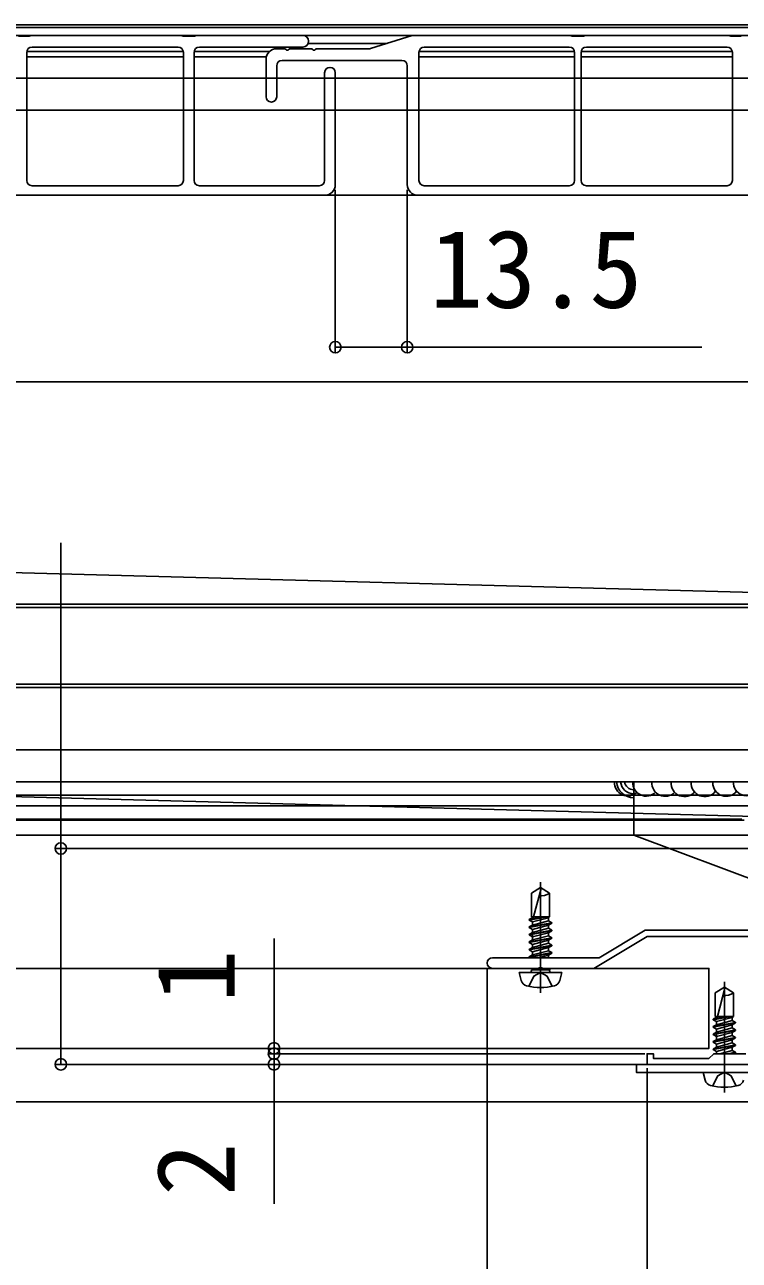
# Model space of a CAD drawing. Units: millimetres, scale not verified. Extents: x -875 to 875, y -1304 to 1296.
# Drawn here: x -82.3 to 51.8, y 216 to 447.8 of the extents above; entities that cross this region are included whole.
import ezdxf
from ezdxf.enums import TextEntityAlignment as Align

# ---------------------------------------------------------------- set-up
doc = ezdxf.new("R2010")
doc.units = ezdxf.units.MM
doc.header["$LTSCALE"] = 8
for name, color, linetype in [('0-3_YKK_11', 7, 'Continuous'), ('0-4_YKK_12', 2, 'Continuous'), ('0-5_YKK_13', 4, 'Continuous'), ('0-6_YKK_D', 6, 'Continuous')]:
    doc.layers.add(name, color=color, linetype=linetype)
doc.styles.add('ＭＳ ゴシック', font='')
doc.styles.get('ＭＳ ゴシック').set_extended_font_data('MS Gothic')

msp = doc.modelspace()

# ---------------------------------------------------------------- linework, layer by layer
at = {"layer": '0-3_YKK_11'}
for points in [[(68.3, 277.999), (34.168, 277.999), (25.501, 272.799), (5.5, 272.799)], [(5.5, 270.799), (14.042, 270.799), (14.225, 270.919), (14.775, 270.919), (14.958, 270.799), (24.5, 270.799), (34.5, 276.799), (63.4, 276.799)], [(53, 254.799), (47, 254.799), (46.1, 253.899), (35.7, 253.899), (35.7, 254.799), (34.5, 254.799), (34.5, 252.799), (64.5, 252.799)]]:
    msp.add_lwpolyline(points, dxfattribs=at)
for start, end in [(90.00001, 179.99999), (180.00001, 269.99999)]:
    msp.add_arc((5.5, 271.799), 1, start, end, dxfattribs=at)
at = {"layer": '0-4_YKK_12'}
for p, q in [((-463.031, 447.8), (192, 447.8)), ((-462, 447.3), (157, 447.3)), ((-462, 445.8), (157, 445.8)), ((-81.88, 442.8), (-52.52, 442.8)), ((-50.48, 442.8), (-36.323, 442.8)), ((-29.075, 444.3), (-14.3, 444.3)), ((-8.28, 442.8), (20.88, 442.8)), ((22.12, 442.8), (50.48, 442.8)), ((-81.9, 441.8), (-52.5, 441.8)), ((-50.5, 441.8), (-36.936, 441.8)), ((-8.3, 441.8), (20.9, 441.8)), ((22.1, 441.8), (50.5, 441.8)), ((192, 415.8), (-554, 415.8)), ((192, 380.8), (-554, 380.8)), ((-120.004, 324.1), (104.004, 324.1)), ((-120.004, 323.5), (104.004, 323.5)), ((-592.294, 301.3), (192, 301.3)), ((-568, 303.3), (192, 303.3)), ((-592.4, 298.6), (52.741, 298.6)), ((-615.5, 295.8), (67.7, 295.8)), ((-300.461, 295.8), (67.7, 295.799)), ((14.5, 266.199), (14.5, 286.999)), ((49, 247.499), (49, 268.299))]:
    msp.add_line(p, q, dxfattribs=at)
for points in [[(-292.505, 339.1), (105.553, 339.1), (192, 339.1)], [(-292.505, 338.5), (107.301, 338.5), (192, 338.5)]]:
    msp.add_lwpolyline(points, dxfattribs=at)
at = {"layer": '0-5_YKK_13'}
for p, q in [((-81.573, 445.65), (-83.427, 445.65)), ((-81.07, 445.779), (-81.43, 445.671)), ((-53.073, 445.8), (-80.927, 445.8)), ((-52.57, 445.671), (-52.93, 445.779)), ((-50.573, 445.65), (-52.427, 445.65)), ((-50.07, 445.779), (-50.43, 445.671)), ((-30.1, 445.8), (-49.927, 445.8)), ((-9.573, 445.777), (-17.427, 443.323)), ((19.927, 445.8), (-9.424, 445.8)), ((20.43, 445.671), (20.07, 445.779)), ((22.427, 445.65), (20.573, 445.65)), ((22.93, 445.779), (22.57, 445.671)), ((49.677, 445.8), (23.073, 445.8)), ((50.18, 445.671), (49.82, 445.779)), ((52.177, 445.65), (50.323, 445.65)), ((-53.5, 443.6), (-80.9, 443.6)), ((-49.5, 443.6), (-30.1, 443.6)), ((-33.52, 443.3), (-35, 443.3)), ((-28.52, 443.3), (-32.48, 443.3)), ((-17.576, 443.3), (-27.48, 443.3)), ((19.9, 443.6), (-7.3, 443.6)), ((49.5, 443.6), (23.1, 443.6)), ((-81.9, 442.6), (-81.9, 418.6)), ((-52.5, 418.6), (-52.5, 442.6)), ((-50.5, 418.6), (-50.5, 442.6)), ((-37, 441.3), (-37, 434.3)), ((-34, 441.1), (-11.5, 441.1)), ((-8.3, 442.6), (-8.3, 418.6)), ((20.9, 418.6), (20.9, 442.6)), ((22.1, 442.6), (22.1, 418.6)), ((50.5, 418.6), (50.5, 442.6)), ((-35, 434.3), (-35, 440.1)), ((-26, 438.8), (-26, 418.6)), ((-24, 417.8), (-24, 438.8)), ((-10.5, 440.1), (-10.5, 417.8)), ((-258, 431.801), (227.111, 431.801)), ((-80.9, 417.6), (-53.5, 417.6)), ((-27, 417.6), (-49.5, 417.6)), ((-7.3, 417.6), (19.9, 417.6)), ((23.1, 417.6), (49.5, 417.6)), ((-222.5, 415.8), (-26, 415.8)), ((-8.5, 415.8), (188, 415.8)), ((-481.187, 355.723), (75.399, 340.741)), ((-484.854, 313.807), (71.732, 298.825)), ((-258, 311.801), (212, 311.801)), ((212, 305.801), (-258, 305.801)), ((32, 305.801), (32, 295.801)), ((32, 295.801), (65.399, 283.276)), ((14.5, 285.999), (12.8, 284.937)), ((14.596, 285.772), (13.183, 280.499)), ((14.5, 285.999), (16.2, 284.937)), ((12.8, 280.499), (12.8, 284.937)), ((16.2, 280.499), (16.2, 284.937)), ((12.4, 279.87), (15.745, 280.499)), ((12.4, 279.97), (15.214, 280.499)), ((12.8, 280.499), (16.2, 280.499)), ((13.025, 280.499), (13.025, 280.33)), ((13.655, 280.499), (13.025, 280.33)), ((15.975, 280.299), (16.2, 280.499)), ((13.025, 280.33), (12.4, 279.97)), ((12.4, 279.97), (12.4, 279.87)), ((13.025, 279.509), (12.4, 279.87)), ((12.4, 278.57), (16.6, 279.36)), ((12.4, 278.47), (16.6, 279.26)), ((13.025, 278.93), (12.4, 278.57)), ((12.4, 278.57), (12.4, 278.47)), ((13.025, 278.109), (12.4, 278.47)), ((13.025, 279.509), (15.975, 280.299)), ((15.975, 279.721), (13.025, 278.93)), ((13.025, 279.509), (13.025, 278.93)), ((13.025, 278.109), (15.975, 278.899)), ((15.975, 278.321), (13.025, 277.53)), ((13.025, 278.109), (13.025, 276.13)), ((15.975, 280.299), (15.975, 279.721)), ((15.975, 278.899), (16.6, 279.26)), ((15.975, 278.899), (15.975, 278.321)), ((12.4, 277.17), (16.6, 277.96)), ((12.4, 277.07), (16.6, 277.86)), ((13.025, 277.53), (12.4, 277.17)), ((12.4, 277.17), (12.4, 277.07)), ((13.025, 276.709), (12.4, 277.07)), ((12.4, 275.77), (16.6, 276.56)), ((12.4, 275.67), (16.6, 276.46)), ((13.025, 276.709), (15.975, 277.499)), ((15.975, 276.921), (13.025, 276.13)), ((13.025, 275.309), (15.975, 276.099)), ((15.975, 277.499), (16.6, 277.86)), ((15.975, 277.499), (15.975, 276.921)), ((15.975, 276.921), (16.6, 276.56)), ((15.975, 276.099), (16.6, 276.46)), ((15.975, 276.099), (15.975, 275.521)), ((16.6, 276.56), (16.6, 276.46)), ((13.025, 275.309), (12.4, 275.67)), ((12.4, 274.37), (16.6, 275.16)), ((12.4, 274.27), (16.6, 275.06)), ((13.025, 274.73), (12.4, 274.37)), ((12.4, 274.37), (12.4, 274.27)), ((13.025, 273.909), (12.4, 274.27)), ((12.4, 272.97), (16.6, 273.76)), ((12.4, 272.87), (16.6, 273.66)), ((15.975, 275.521), (13.025, 274.73)), ((13.025, 275.309), (13.025, 274.73)), ((13.025, 273.909), (15.975, 274.699)), ((15.975, 274.121), (13.025, 273.33)), ((13.025, 273.909), (13.025, 273.33)), ((15.975, 275.521), (16.6, 275.16)), ((15.975, 274.699), (16.6, 275.06)), ((15.975, 274.699), (15.975, 274.121)), ((15.975, 274.121), (16.6, 273.76)), ((15.975, 273.299), (16.6, 273.66)), ((16.6, 275.16), (16.6, 275.06)), ((16.6, 273.76), (16.6, 273.66)), ((12.522, 272.799), (12.4, 272.87)), ((14.109, 272.799), (15.975, 273.299)), ((15.975, 273.299), (15.975, 272.799)), ((10.896, 268.52), (10.5, 269.999)), ((18.5, 269.999), (10.5, 269.999)), ((12.8, 270.399), (12.8, 270.499)), ((12.8, 270.499), (16.2, 270.499)), ((14.028, 270.799), (13.025, 270.53)), ((13.025, 270.799), (13.025, 270.499)), ((14.151, 270.499), (15.745, 270.799)), ((15.758, 269.363), (14.5, 270.032)), ((14.683, 270.499), (16.276, 270.799)), ((16.7, 267.432), (15.758, 269.363)), ((15.975, 270.499), (16.494, 270.799)), ((16.2, 270.399), (16.2, 270.499)), ((18.104, 268.52), (18.5, 269.999)), ((49, 267.299), (47.3, 266.237)), ((49.096, 267.072), (47.683, 261.799)), ((49, 267.299), (50.7, 266.237)), ((47.3, 261.799), (47.3, 266.237)), ((50.7, 261.799), (50.7, 266.237)), ((46.9, 261.17), (50.245, 261.799)), ((46.9, 261.27), (49.714, 261.799)), ((47.525, 261.63), (46.9, 261.27)), ((46.9, 261.27), (46.9, 261.17)), ((47.525, 260.809), (46.9, 261.17)), ((46.9, 259.87), (51.1, 260.66)), ((46.9, 259.77), (51.1, 260.56)), ((47.525, 260.23), (46.9, 259.87)), ((46.9, 259.87), (46.9, 259.77)), ((47.525, 259.409), (46.9, 259.77)), ((47.3, 261.799), (50.7, 261.799)), ((47.525, 261.799), (47.525, 261.63)), ((48.155, 261.799), (47.525, 261.63)), ((47.525, 260.809), (50.475, 261.599)), ((50.475, 261.021), (47.525, 260.23)), ((47.525, 260.809), (47.525, 260.23)), ((47.525, 259.409), (50.475, 260.199)), ((50.475, 259.621), (47.525, 258.83)), ((50.475, 261.599), (50.7, 261.799)), ((50.475, 261.599), (50.475, 261.021)), ((50.475, 260.199), (51.1, 260.56)), ((50.475, 260.199), (50.475, 259.621)), ((46.9, 258.47), (51.1, 259.26)), ((46.9, 258.37), (51.1, 259.16)), ((47.525, 258.83), (46.9, 258.47)), ((46.9, 258.47), (46.9, 258.37)), ((47.525, 258.009), (46.9, 258.37)), ((46.9, 257.07), (51.1, 257.86)), ((46.9, 256.97), (51.1, 257.76)), ((47.525, 259.409), (47.525, 257.43)), ((47.525, 258.009), (50.475, 258.799)), ((50.475, 258.221), (47.525, 257.43)), ((47.525, 256.609), (50.475, 257.399)), ((50.475, 258.799), (51.1, 259.16)), ((50.475, 258.799), (50.475, 258.221)), ((50.475, 258.221), (51.1, 257.86)), ((50.475, 257.399), (51.1, 257.76)), ((50.475, 257.399), (50.475, 256.821)), ((51.1, 257.86), (51.1, 257.76)), ((47.525, 256.609), (46.9, 256.97)), ((46.9, 255.67), (51.1, 256.46)), ((46.9, 255.57), (51.1, 256.36)), ((47.525, 256.03), (46.9, 255.67)), ((46.9, 255.67), (46.9, 255.57)), ((47.525, 255.209), (46.9, 255.57)), ((50.475, 256.821), (47.525, 256.03)), ((47.525, 256.609), (47.525, 256.03)), ((47.525, 255.209), (50.475, 255.999)), ((47.525, 255.209), (47.525, 254.799)), ((50.475, 255.421), (48.155, 254.799)), ((49.714, 254.799), (51.1, 255.06)), ((50.245, 254.799), (51.1, 254.96)), ((50.475, 256.821), (51.1, 256.46)), ((50.475, 255.999), (51.1, 256.36)), ((50.475, 255.999), (50.475, 255.421)), ((50.475, 255.421), (51.1, 255.06)), ((50.821, 254.799), (51.1, 254.96)), ((51.1, 256.46), (51.1, 256.36)), ((51.1, 255.06), (51.1, 254.96)), ((45.396, 249.82), (45, 251.299)), ((53, 251.299), (45, 251.299)), ((50.258, 250.663), (49, 251.332)), ((51.2, 248.732), (50.258, 250.663))]:
    msp.add_line(p, q, dxfattribs=at)
for points in [[(-258, 305.801), (-258, 437.801), (227.313, 437.801)], [(15.975, 279.721), (16.6, 279.36), (16.6, 279.26)], [(15.975, 278.321), (16.6, 277.96), (16.6, 277.86)], [(13.025, 276.13), (12.4, 275.77), (12.4, 275.67)], [(13.025, 273.33), (12.4, 272.97), (12.4, 272.87)], [(12.3, 267.432), (13.242, 269.363), (14.5, 270.032)], [(50.475, 261.021), (51.1, 260.66), (51.1, 260.56)], [(50.475, 259.621), (51.1, 259.26), (51.1, 259.16)], [(47.525, 257.43), (46.9, 257.07), (46.9, 256.97)], [(46.8, 248.732), (47.742, 250.663), (49, 251.332)]]:
    msp.add_lwpolyline(points, dxfattribs=at)
for points in [[(-588.9, 270.799), (46.1, 270.799), (46.1, 255.799), (-588.9, 255.799)], [(32.5, 252.799), (65.5, 252.799), (65.5, 251.299), (32.5, 251.299)]]:
    msp.add_lwpolyline(points, close=True, dxfattribs=at)
for centre, radius, start, end in [((-81.573, 446.15), 0.5, 270, 286.69924), ((-80.927, 445.3), 0.5, 90, 106.69924), ((-53.073, 445.3), 0.5, 73.30076, 90), ((-52.427, 446.15), 0.5, 253.30076, 270), ((-50.573, 446.15), 0.5, 270, 286.69924), ((-49.927, 445.3), 0.5, 90, 106.69924), ((-30.1, 444.7), 1.1, 270, 90), ((-9.424, 445.3), 0.5, 90, 107.35402), ((19.927, 445.3), 0.5, 73.30076, 90), ((20.573, 446.15), 0.5, 253.30076, 270), ((22.427, 446.15), 0.5, 270, 286.69924), ((23.073, 445.3), 0.5, 90, 106.69924), ((49.677, 445.3), 0.5, 73.30076, 90), ((50.323, 446.15), 0.5, 253.30076, 270), ((-80.9, 442.6), 1, 90, 180), ((-53.5, 442.6), 1, 0, 90), ((-49.5, 442.6), 1, 90, 180), ((-35, 441.3), 2, 90, 180), ((-33.52, 443), 0.3, 30, 90), ((-33, 443.3), 0.3, 210, 330), ((-32.48, 443), 0.3, 90, 150), ((-28.52, 443), 0.3, 30, 90), ((-28, 443.3), 0.3, 210, 330), ((-27.48, 443), 0.3, 90, 150), ((-17.576, 443.8), 0.5, 270, 287.35402), ((-7.3, 442.6), 1, 90, 180), ((19.9, 442.6), 1, 0, 90), ((23.1, 442.6), 1, 90, 180), ((49.5, 442.6), 1, 360, 90), ((-34, 440.1), 1, 90, 180), ((-11.5, 440.1), 1, 0, 90), ((-25, 438.8), 1, 0, 180), ((-36, 434.3), 1, 180, 0), ((-80.9, 418.6), 1, 180, 270), ((-53.5, 418.6), 1, 270, 0), ((-49.5, 418.6), 1, 180, 270), ((-27, 418.6), 1, 270, 0), ((-26, 417.8), 2, 270, 0), ((-8.5, 417.8), 2, 180, 270), ((-7.3, 418.6), 1, 180, 270), ((19.9, 418.6), 1, 270, 0), ((23.1, 418.6), 1, 180, 270), ((49.5, 418.6), 1, 270, 360), ((30.868, 305.648), 2.5, 177.57914, 313.01563), ((32, 306.05), 3.25, 184.40001, 270), ((32, 306.05), 2.5, 185.72391, 270), ((32, 306.05), 1.75, 188.19129, 270), ((34.313, 305.615), 2.5, 176.82308, 315.17091), ((37.89, 305.584), 2.5, 176.10031, 315.17091), ((41.498, 305.52), 2.5, 174.61888, 322.4818), ((45.288, 305.52), 2.5, 174.61888, 322.4818), ((49.332, 305.574), 2.5, 179.05635, 322.00236), ((53.17, 305.695), 2.5, 177.57914, 323.02359), ((14.403, 285.824), 0.2, 345, 58), ((14.66, 286.907), 2.5, 260.31336, 308.01351), ((12.4, 270.399), 0.4, 270, 0), ((16.6, 270.399), 0.4, 180, 270), ((12.249, 268.882), 1.4, 195, 255.67668), ((14.5, 277.699), 10.5, 255.67668, 284.32332), ((16.751, 268.882), 1.4, 284.32332, 345), ((48.903, 267.124), 0.2, 345, 58), ((49.16, 268.207), 2.5, 260.31336, 308.01351), ((46.749, 250.182), 1.4, 195, 255.67668), ((49, 258.999), 10.5, 255.67668, 284.32332), ((51.251, 250.182), 1.4, 284.32332, 345)]:
    msp.add_arc(centre, radius, start, end, dxfattribs=at)
at = {"layer": '0-6_YKK_D'}
for p, q in [((-24, 416.8), (-24, 386.301)), ((-10.5, 416.8), (-10.5, 386.301)), ((52.25, 298.799), (-156.5, 298.799)), ((65.8, 293.299), (-76.5, 293.299)), ((-35.5, 255.799), (-35.5, 276.422)), ((4.5, 270.799), (4.5, 164.799)), ((-35.5, 254.799), (-35.5, 259.099)), ((-35.5, 254.799), (-35.5, 255.799)), ((33.8, 252.799), (-76.5, 252.799)), ((34.1, 254.799), (-36.5, 254.799)), ((33.8, 254.799), (-36.5, 254.799)), ((33.8, 252.799), (-36.5, 252.799)), ((-35.5, 254.799), (-35.5, 252.799)), ((-35.5, 254.799), (-35.5, 250.499)), ((-35.5, 252.799), (-35.5, 226.608)), ((34.5, 252.099), (34.5, 164.799)), ((34.5, 252.099), (34.5, 164.799)), ((68.8, 245.799), (-156.5, 245.799)), ((68.8, 245.799), (-116.5, 245.799))]:
    msp.add_line(p, q, dxfattribs=at)
for points in [[(-24, 387.301), (-10.5, 387.301), (44.8, 387.301)], [(-75.5, 252.799), (-75.5, 293.299), (-75.5, 350.645)]]:
    msp.add_lwpolyline(points, dxfattribs=at)
for centre in [(-24, 387.301), (-10.5, 387.301), (-75.5, 293.299), (-35.5, 255.799), (-35.5, 254.799), (-35.5, 254.799), (-75.5, 252.799), (-35.5, 252.799)]:
    msp.add_circle(centre, 1.075, dxfattribs=at)

# ---------------------------------------------------------------- texts
at = {"layer": '0-6_YKK_D', "style": 'ＭＳ ゴシック'}
msp.add_text('13.5', height=14.66, dxfattribs=at).set_placement((-6.268, 390.301), align=Align.BOTTOM_LEFT)
for s, p in [('1', (-38.5, 264.331)), ('2', (-38.5, 228.131))]:
    msp.add_text(s, height=14.66, rotation=90, dxfattribs=at).set_placement(p, align=Align.BOTTOM_LEFT)

doc.saveas('drawing.dxf')
